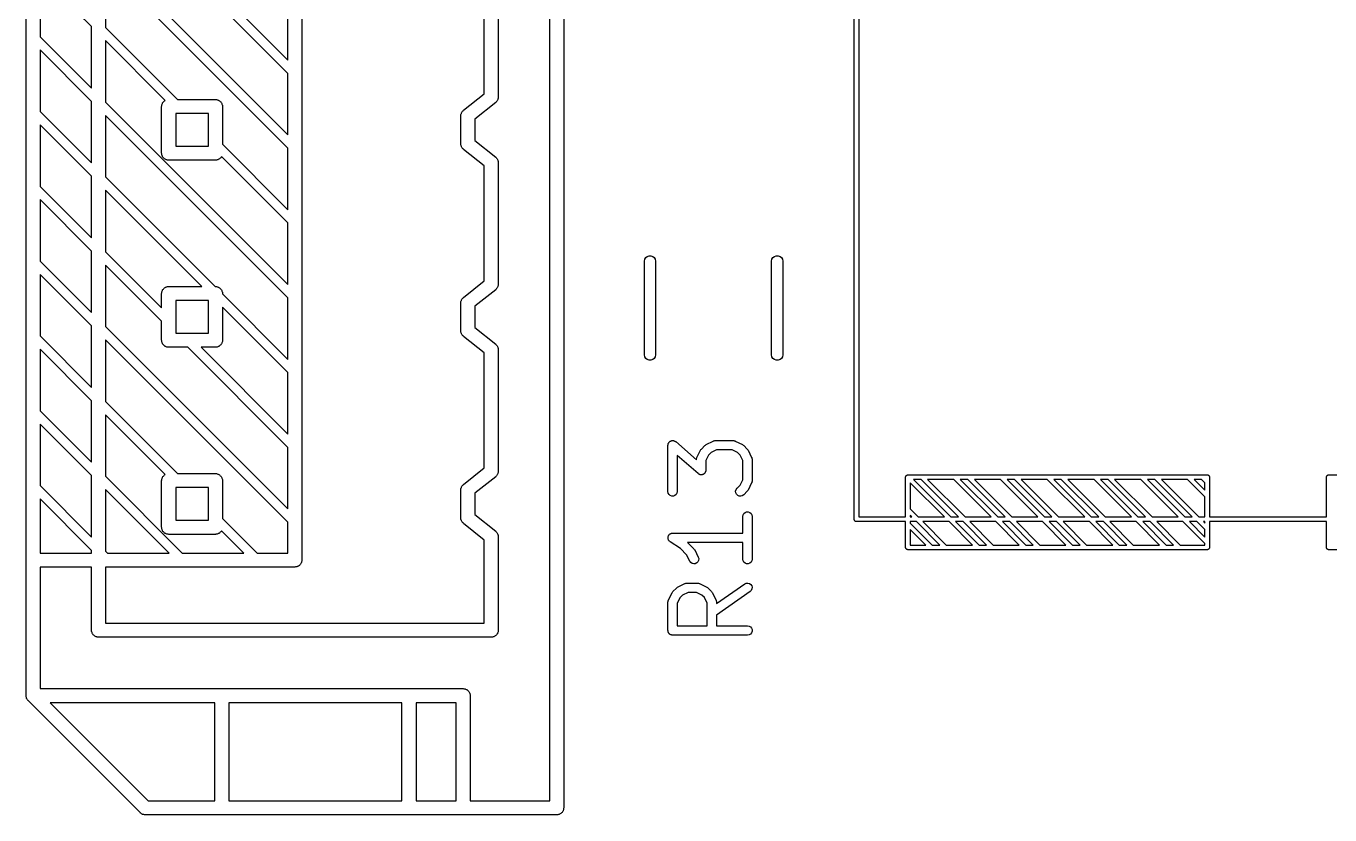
# Model space of a CAD drawing. Extents: x 101.3 to 133.5, y -168.4 to -100.4.
# Drawn here: x 103.01 to 116.96, y -139.2 to -130.77 of the extents above; entities that cross this region are included whole.
import ezdxf

# ---------------------------------------------------------------- set-up
doc = ezdxf.new("R2010")
doc.units = 0
doc.header["$MEASUREMENT"] = 0
doc.layers.add('BLACK', color=7, linetype='CONTINUOUS')

msp = doc.modelspace()

# ---------------------------------------------------------------- linework, layer by layer
at = {"layer": 'Black'}
for p, q in [((111.868, -136.041), (111.868, -122.191)), ((111.918, -122.216), (111.918, -136.016)), ((103.012, -137.927), (103.012, -124.627)), ((108.762, -124.627), (108.762, -139.127)), ((108.612, -139.052), (108.612, -124.702)), ((105.962, -127.277), (105.962, -136.477)), ((103.862, -129.981), (105.812, -131.931)), ((103.712, -130.773), (103.162, -130.223)), ((103.162, -130.223), (103.162, -130.881)), ((105.812, -132.073), (103.862, -130.123)), ((103.862, -130.123), (103.862, -130.781)), ((105.812, -131.273), (104.741, -130.202)), ((104.883, -130.202), (105.812, -131.131)), ((108.062, -130.227), (108.062, -131.527)), ((107.912, -131.491), (107.912, -130.263)), ((105.812, -131.131), (105.812, -130.473)), ((103.712, -131.431), (103.712, -130.773)), ((103.862, -130.781), (104.633, -131.552)), ((103.162, -130.881), (103.712, -131.431)), ((104.501, -131.562), (103.862, -130.923)), ((103.862, -130.923), (103.862, -131.581)), ((103.712, -131.573), (103.162, -131.023)), ((103.162, -131.023), (103.162, -131.681)), ((105.812, -131.931), (105.812, -131.273)), ((103.712, -132.231), (103.712, -131.573)), ((103.862, -131.581), (105.812, -133.531)), ((104.462, -131.627), (104.463, -131.621)), ((104.463, -131.614), (104.465, -131.608)), ((104.463, -131.621), (104.463, -131.614)), ((104.465, -131.608), (104.467, -131.601)), ((104.467, -131.601), (104.47, -131.596)), ((104.47, -131.596), (104.472, -131.589)), ((104.472, -131.589), (104.476, -131.584)), ((104.476, -131.584), (104.48, -131.579)), ((104.48, -131.579), (104.485, -131.575)), ((104.485, -131.575), (104.489, -131.57)), ((104.489, -131.57), (104.494, -131.566)), ((104.494, -131.566), (104.499, -131.562)), ((104.499, -131.562), (104.501, -131.562)), ((104.633, -131.552), (105.037, -131.552)), ((105.037, -131.552), (105.043, -131.553)), ((105.043, -131.553), (105.05, -131.553)), ((105.05, -131.553), (105.056, -131.555)), ((105.056, -131.555), (105.063, -131.557)), ((105.063, -131.557), (105.068, -131.56)), ((105.068, -131.56), (105.075, -131.562)), ((105.075, -131.562), (105.08, -131.566)), ((105.08, -131.566), (105.085, -131.57)), ((105.085, -131.57), (105.089, -131.575)), ((105.089, -131.575), (105.094, -131.579)), ((105.094, -131.579), (105.098, -131.584)), ((105.098, -131.584), (105.102, -131.589)), ((105.102, -131.589), (105.104, -131.596)), ((105.104, -131.596), (105.107, -131.601)), ((105.107, -131.601), (105.109, -131.608)), ((105.109, -131.608), (105.111, -131.614)), ((105.111, -131.614), (105.111, -131.621)), ((105.111, -131.621), (105.112, -131.627)), ((107.69, -131.668), (107.912, -131.491)), ((108.034, -131.586), (107.812, -131.763)), ((108.039, -131.58), (108.034, -131.586)), ((108.044, -131.575), (108.039, -131.58)), ((108.047, -131.57), (108.044, -131.575)), ((108.051, -131.566), (108.047, -131.57)), ((108.054, -131.559), (108.051, -131.566)), ((108.057, -131.553), (108.054, -131.559)), ((108.058, -131.547), (108.057, -131.553)), ((108.061, -131.542), (108.058, -131.547)), ((108.062, -131.527), (108.061, -131.534)), ((108.061, -131.534), (108.061, -131.542)), ((103.162, -131.681), (103.712, -132.231)), ((105.812, -133.673), (103.862, -131.723)), ((103.862, -131.723), (103.862, -132.381)), ((104.462, -132.127), (104.462, -131.627)), ((104.612, -131.702), (104.612, -132.052)), ((104.962, -131.702), (104.612, -131.702)), ((104.962, -132.052), (104.962, -131.702)), ((105.112, -131.627), (105.112, -132.031)), ((107.662, -131.727), (107.663, -131.72)), ((107.662, -132.027), (107.662, -131.727)), ((107.663, -131.712), (107.666, -131.707)), ((107.663, -131.72), (107.663, -131.712)), ((107.666, -131.707), (107.667, -131.701)), ((107.667, -131.701), (107.67, -131.695)), ((107.67, -131.695), (107.673, -131.688)), ((107.673, -131.688), (107.677, -131.684)), ((107.677, -131.684), (107.68, -131.679)), ((107.68, -131.679), (107.685, -131.674)), ((107.685, -131.674), (107.69, -131.668)), ((107.812, -131.763), (107.812, -131.991)), ((103.712, -132.373), (103.162, -131.823)), ((103.162, -131.823), (103.162, -132.481)), ((105.112, -132.031), (105.812, -132.731)), ((107.663, -132.034), (107.662, -132.027)), ((107.663, -132.042), (107.663, -132.034)), ((107.666, -132.047), (107.663, -132.042)), ((107.812, -131.991), (108.034, -132.168)), ((104.463, -132.133), (104.462, -132.127)), ((104.463, -132.14), (104.463, -132.133)), ((104.465, -132.146), (104.463, -132.14)), ((104.467, -132.153), (104.465, -132.146)), ((104.47, -132.158), (104.467, -132.153)), ((104.472, -132.165), (104.47, -132.158)), ((104.476, -132.17), (104.472, -132.165)), ((104.48, -132.175), (104.476, -132.17)), ((104.485, -132.179), (104.48, -132.175)), ((104.489, -132.184), (104.485, -132.179)), ((104.494, -132.188), (104.489, -132.184)), ((104.612, -132.052), (104.962, -132.052)), ((105.085, -132.184), (105.08, -132.188)), ((105.089, -132.179), (105.085, -132.184)), ((105.094, -132.175), (105.089, -132.179)), ((105.098, -132.17), (105.094, -132.175)), ((105.102, -132.165), (105.098, -132.17)), ((105.812, -132.873), (105.102, -132.163)), ((105.102, -132.163), (105.102, -132.165)), ((105.812, -132.731), (105.812, -132.073)), ((107.667, -132.053), (107.666, -132.047)), ((107.67, -132.059), (107.667, -132.053)), ((107.673, -132.066), (107.67, -132.059)), ((107.677, -132.07), (107.673, -132.066)), ((107.68, -132.075), (107.677, -132.07)), ((107.685, -132.08), (107.68, -132.075)), ((107.69, -132.086), (107.685, -132.08)), ((107.912, -132.263), (107.69, -132.086)), ((108.034, -132.168), (108.039, -132.174)), ((108.039, -132.174), (108.044, -132.179)), ((108.044, -132.179), (108.047, -132.184)), ((108.047, -132.184), (108.051, -132.188)), ((104.499, -132.192), (104.494, -132.188)), ((104.506, -132.194), (104.499, -132.192)), ((104.511, -132.197), (104.506, -132.194)), ((104.518, -132.199), (104.511, -132.197)), ((104.524, -132.201), (104.518, -132.199)), ((104.531, -132.201), (104.524, -132.201)), ((104.537, -132.202), (104.531, -132.201)), ((105.037, -132.202), (104.537, -132.202)), ((105.043, -132.201), (105.037, -132.202)), ((105.05, -132.201), (105.043, -132.201)), ((105.056, -132.199), (105.05, -132.201)), ((105.063, -132.197), (105.056, -132.199)), ((105.068, -132.194), (105.063, -132.197)), ((105.075, -132.192), (105.068, -132.194)), ((105.08, -132.188), (105.075, -132.192)), ((107.912, -133.491), (107.912, -132.263)), ((108.051, -132.188), (108.054, -132.195)), ((108.054, -132.195), (108.057, -132.201)), ((108.057, -132.201), (108.058, -132.207)), ((108.058, -132.207), (108.061, -132.212)), ((108.061, -132.212), (108.061, -132.22)), ((108.061, -132.22), (108.062, -132.227)), ((108.062, -132.227), (108.062, -133.527)), ((103.712, -133.031), (103.712, -132.373)), ((103.862, -132.381), (105.033, -133.552)), ((103.162, -132.481), (103.712, -133.031)), ((104.891, -133.552), (103.862, -132.523)), ((103.862, -132.523), (103.862, -133.181)), ((103.712, -133.173), (103.162, -132.623)), ((103.162, -132.623), (103.162, -133.281)), ((105.812, -133.531), (105.812, -132.873)), ((103.162, -133.281), (103.712, -133.831)), ((103.712, -133.831), (103.712, -133.173)), ((103.862, -133.181), (104.462, -133.781)), ((109.624, -133.282), (109.628, -133.261)), ((109.624, -134.282), (109.624, -133.282)), ((109.628, -133.261), (109.639, -133.243)), ((109.639, -133.243), (109.654, -133.23)), ((109.654, -133.23), (109.674, -133.223)), ((109.674, -133.223), (109.695, -133.223)), ((109.695, -133.223), (109.715, -133.23)), ((109.715, -133.23), (109.73, -133.243)), ((109.73, -133.243), (109.741, -133.261)), ((109.741, -133.261), (109.744, -133.282)), ((109.744, -133.282), (109.744, -134.282)), ((110.984, -133.282), (110.988, -133.261)), ((110.984, -134.282), (110.984, -133.282)), ((110.988, -133.261), (110.999, -133.243)), ((110.999, -133.243), (111.014, -133.23)), ((111.014, -133.23), (111.034, -133.223)), ((111.034, -133.223), (111.055, -133.223)), ((111.055, -133.223), (111.075, -133.23)), ((111.075, -133.23), (111.09, -133.243)), ((111.09, -133.243), (111.101, -133.261)), ((111.101, -133.261), (111.105, -133.282)), ((111.105, -133.282), (111.105, -134.282)), ((103.712, -133.973), (103.162, -133.423)), ((103.162, -133.423), (103.162, -134.081)), ((104.462, -133.923), (103.862, -133.323)), ((103.862, -133.323), (103.862, -133.981)), ((104.48, -133.579), (104.485, -133.575)), ((104.485, -133.575), (104.489, -133.57)), ((104.489, -133.57), (104.494, -133.566)), ((104.494, -133.566), (104.499, -133.562)), ((104.499, -133.562), (104.506, -133.56)), ((104.506, -133.56), (104.511, -133.557)), ((104.511, -133.557), (104.518, -133.555)), ((104.518, -133.555), (104.524, -133.553)), ((104.524, -133.553), (104.531, -133.553)), ((104.531, -133.553), (104.537, -133.552)), ((104.537, -133.552), (104.891, -133.552)), ((105.033, -133.552), (105.037, -133.552)), ((105.037, -133.552), (105.043, -133.553)), ((105.043, -133.553), (105.05, -133.553)), ((105.05, -133.553), (105.056, -133.555)), ((105.056, -133.555), (105.063, -133.557)), ((105.063, -133.557), (105.068, -133.56)), ((105.068, -133.56), (105.075, -133.562)), ((105.075, -133.562), (105.08, -133.566)), ((105.08, -133.566), (105.085, -133.57)), ((105.085, -133.57), (105.089, -133.575)), ((105.089, -133.575), (105.094, -133.579)), ((107.69, -133.668), (107.912, -133.491)), ((108.044, -133.575), (108.039, -133.58)), ((108.047, -133.57), (108.044, -133.575)), ((108.051, -133.566), (108.047, -133.57)), ((108.054, -133.559), (108.051, -133.566)), ((108.057, -133.553), (108.054, -133.559)), ((108.058, -133.547), (108.057, -133.553)), ((108.061, -133.542), (108.058, -133.547)), ((108.062, -133.527), (108.061, -133.534)), ((108.061, -133.534), (108.061, -133.542)), ((104.462, -133.627), (104.463, -133.621)), ((104.462, -133.781), (104.462, -133.627)), ((104.463, -133.614), (104.465, -133.608)), ((104.463, -133.621), (104.463, -133.614)), ((104.465, -133.608), (104.467, -133.601)), ((104.467, -133.601), (104.47, -133.596)), ((104.47, -133.596), (104.472, -133.589)), ((104.472, -133.589), (104.476, -133.584)), ((104.476, -133.584), (104.48, -133.579)), ((104.612, -133.702), (104.612, -134.052)), ((104.962, -133.702), (104.612, -133.702)), ((104.962, -134.052), (104.962, -133.702)), ((105.094, -133.579), (105.098, -133.584)), ((105.098, -133.584), (105.102, -133.589)), ((105.102, -133.589), (105.104, -133.596)), ((105.104, -133.596), (105.107, -133.601)), ((105.107, -133.601), (105.109, -133.608)), ((105.109, -133.608), (105.111, -133.614)), ((105.111, -133.614), (105.111, -133.621)), ((105.111, -133.621), (105.112, -133.627)), ((105.112, -133.627), (105.112, -133.631)), ((105.112, -133.631), (105.812, -134.331)), ((105.812, -134.331), (105.812, -133.673)), ((107.663, -133.712), (107.666, -133.707)), ((107.663, -133.72), (107.663, -133.712)), ((107.666, -133.707), (107.667, -133.701)), ((107.667, -133.701), (107.67, -133.695)), ((107.67, -133.695), (107.673, -133.688)), ((107.673, -133.688), (107.677, -133.684)), ((107.677, -133.684), (107.68, -133.679)), ((107.68, -133.679), (107.685, -133.674)), ((107.685, -133.674), (107.69, -133.668)), ((108.034, -133.586), (107.812, -133.763)), ((108.039, -133.58), (108.034, -133.586)), ((105.812, -134.473), (105.112, -133.773)), ((105.112, -133.773), (105.112, -134.127)), ((107.662, -133.727), (107.663, -133.72)), ((107.662, -134.027), (107.662, -133.727)), ((107.812, -133.763), (107.812, -133.991)), ((103.712, -134.631), (103.712, -133.973)), ((103.862, -133.981), (105.812, -135.931)), ((104.462, -134.127), (104.462, -133.923)), ((107.812, -133.991), (108.034, -134.168)), ((103.162, -134.081), (103.712, -134.631)), ((105.812, -136.073), (103.862, -134.123)), ((103.862, -134.123), (103.862, -134.781)), ((104.463, -134.133), (104.462, -134.127)), ((104.463, -134.14), (104.463, -134.133)), ((104.612, -134.052), (104.962, -134.052)), ((105.112, -134.127), (105.111, -134.133)), ((105.111, -134.133), (105.111, -134.14)), ((107.663, -134.034), (107.662, -134.027)), ((107.663, -134.042), (107.663, -134.034)), ((107.666, -134.047), (107.663, -134.042)), ((107.667, -134.053), (107.666, -134.047)), ((107.67, -134.059), (107.667, -134.053)), ((107.673, -134.066), (107.67, -134.059)), ((107.677, -134.07), (107.673, -134.066)), ((107.68, -134.075), (107.677, -134.07)), ((107.685, -134.08), (107.68, -134.075)), ((107.69, -134.086), (107.685, -134.08)), ((107.912, -134.263), (107.69, -134.086)), ((103.712, -134.773), (103.162, -134.223)), ((103.162, -134.223), (103.162, -134.881)), ((104.465, -134.146), (104.463, -134.14)), ((104.467, -134.153), (104.465, -134.146)), ((104.47, -134.158), (104.467, -134.153)), ((104.472, -134.165), (104.47, -134.158)), ((104.476, -134.17), (104.472, -134.165)), ((104.48, -134.175), (104.476, -134.17)), ((104.485, -134.179), (104.48, -134.175)), ((104.489, -134.184), (104.485, -134.179)), ((104.494, -134.188), (104.489, -134.184)), ((104.499, -134.192), (104.494, -134.188)), ((104.506, -134.194), (104.499, -134.192)), ((104.511, -134.197), (104.506, -134.194)), ((104.518, -134.199), (104.511, -134.197)), ((104.524, -134.201), (104.518, -134.199)), ((104.531, -134.201), (104.524, -134.201)), ((104.537, -134.202), (104.531, -134.201)), ((104.741, -134.202), (104.537, -134.202)), ((105.812, -135.273), (104.741, -134.202)), ((105.037, -134.202), (104.883, -134.202)), ((104.883, -134.202), (105.812, -135.131)), ((105.043, -134.201), (105.037, -134.202)), ((105.05, -134.201), (105.043, -134.201)), ((105.056, -134.199), (105.05, -134.201)), ((105.063, -134.197), (105.056, -134.199)), ((105.068, -134.194), (105.063, -134.197)), ((105.075, -134.192), (105.068, -134.194)), ((105.08, -134.188), (105.075, -134.192)), ((105.085, -134.184), (105.08, -134.188)), ((105.089, -134.179), (105.085, -134.184)), ((105.094, -134.175), (105.089, -134.179)), ((105.098, -134.17), (105.094, -134.175)), ((105.102, -134.165), (105.098, -134.17)), ((105.104, -134.158), (105.102, -134.165)), ((105.107, -134.153), (105.104, -134.158)), ((105.109, -134.146), (105.107, -134.153)), ((105.111, -134.14), (105.109, -134.146)), ((107.912, -135.491), (107.912, -134.263)), ((108.034, -134.168), (108.039, -134.174)), ((108.039, -134.174), (108.044, -134.179)), ((108.044, -134.179), (108.047, -134.184)), ((108.047, -134.184), (108.051, -134.188)), ((108.051, -134.188), (108.054, -134.195)), ((108.054, -134.195), (108.057, -134.201)), ((108.057, -134.201), (108.058, -134.207)), ((108.058, -134.207), (108.061, -134.212)), ((108.061, -134.212), (108.061, -134.22)), ((108.061, -134.22), (108.062, -134.227)), ((108.062, -134.227), (108.062, -135.527)), ((109.628, -134.303), (109.624, -134.282)), ((109.639, -134.321), (109.628, -134.303)), ((109.654, -134.334), (109.639, -134.321)), ((109.674, -134.341), (109.654, -134.334)), ((109.695, -134.341), (109.674, -134.341)), ((109.715, -134.334), (109.695, -134.341)), ((109.73, -134.321), (109.715, -134.334)), ((109.741, -134.303), (109.73, -134.321)), ((109.744, -134.282), (109.741, -134.303)), ((110.988, -134.303), (110.984, -134.282)), ((110.999, -134.321), (110.988, -134.303)), ((111.014, -134.334), (110.999, -134.321)), ((111.034, -134.341), (111.014, -134.334)), ((111.055, -134.341), (111.034, -134.341)), ((111.075, -134.334), (111.055, -134.341)), ((111.09, -134.321), (111.075, -134.334)), ((111.101, -134.303), (111.09, -134.321)), ((111.105, -134.282), (111.101, -134.303)), ((105.812, -135.131), (105.812, -134.473)), ((103.712, -135.431), (103.712, -134.773)), ((103.862, -134.781), (104.633, -135.552)), ((103.162, -134.881), (103.712, -135.431)), ((104.501, -135.562), (103.862, -134.923)), ((103.862, -134.923), (103.862, -135.581)), ((103.712, -135.573), (103.162, -135.023)), ((103.162, -135.023), (103.162, -135.681)), ((109.876, -135.249), (109.877, -135.244)), ((109.876, -135.744), (109.876, -135.249)), ((109.877, -135.239), (109.879, -135.236)), ((109.877, -135.244), (109.877, -135.239)), ((109.879, -135.232), (109.882, -135.228)), ((109.879, -135.236), (109.879, -135.232)), ((109.882, -135.228), (109.884, -135.223)), ((109.884, -135.223), (109.886, -135.22)), ((109.886, -135.22), (109.888, -135.217)), ((109.888, -135.217), (109.892, -135.214)), ((109.892, -135.214), (109.895, -135.21)), ((109.895, -135.21), (109.898, -135.208)), ((109.898, -135.208), (109.901, -135.206)), ((109.901, -135.206), (109.906, -135.204)), ((109.906, -135.204), (109.91, -135.202)), ((109.91, -135.202), (109.914, -135.201)), ((109.914, -135.201), (109.918, -135.2)), ((109.918, -135.2), (109.923, -135.2)), ((109.923, -135.2), (109.927, -135.199)), ((109.927, -135.199), (109.931, -135.2)), ((109.931, -135.2), (109.935, -135.2)), ((109.935, -135.2), (109.94, -135.201)), ((109.94, -135.201), (109.944, -135.202)), ((109.944, -135.202), (109.948, -135.204)), ((109.948, -135.204), (109.951, -135.206)), ((109.951, -135.206), (109.955, -135.209)), ((109.955, -135.209), (109.959, -135.211)), ((109.959, -135.211), (110.181, -135.405)), ((110.272, -135.252), (110.279, -135.247)), ((110.279, -135.247), (110.285, -135.242)), ((110.285, -135.242), (110.361, -135.204)), ((110.361, -135.204), (110.364, -135.203)), ((110.364, -135.203), (110.366, -135.202)), ((110.366, -135.202), (110.372, -135.201)), ((110.372, -135.201), (110.378, -135.199)), ((110.378, -135.199), (110.381, -135.199)), ((110.381, -135.199), (110.384, -135.199)), ((110.384, -135.199), (110.574, -135.199)), ((110.574, -135.199), (110.577, -135.199)), ((110.577, -135.199), (110.58, -135.199)), ((110.58, -135.199), (110.585, -135.201)), ((110.585, -135.201), (110.591, -135.202)), ((110.591, -135.202), (110.594, -135.203)), ((110.594, -135.203), (110.596, -135.204)), ((110.596, -135.204), (110.673, -135.242)), ((110.673, -135.242), (110.679, -135.247)), ((110.679, -135.247), (110.686, -135.252)), ((105.812, -135.931), (105.812, -135.273)), ((110.198, -135.553), (109.976, -135.359)), ((109.976, -135.359), (109.976, -135.744)), ((110.181, -135.396), (110.183, -135.39)), ((110.183, -135.39), (110.184, -135.384)), ((110.184, -135.384), (110.186, -135.382)), ((110.186, -135.379), (110.225, -135.303)), ((110.186, -135.382), (110.186, -135.379)), ((110.225, -135.303), (110.229, -135.296)), ((110.229, -135.296), (110.234, -135.29)), ((110.234, -135.29), (110.272, -135.252)), ((110.31, -135.355), (110.281, -135.413)), ((110.337, -135.328), (110.31, -135.355)), ((110.395, -135.299), (110.337, -135.328)), ((110.562, -135.299), (110.395, -135.299)), ((110.621, -135.328), (110.562, -135.299)), ((110.647, -135.355), (110.621, -135.328)), ((110.676, -135.413), (110.647, -135.355)), ((110.686, -135.252), (110.724, -135.29)), ((110.724, -135.29), (110.728, -135.296)), ((110.728, -135.296), (110.733, -135.303)), ((110.733, -135.303), (110.771, -135.379)), ((110.771, -135.379), (110.772, -135.382)), ((110.772, -135.382), (110.773, -135.384)), ((110.773, -135.384), (110.774, -135.39)), ((110.774, -135.39), (110.776, -135.396)), ((107.69, -135.668), (107.912, -135.491)), ((108.062, -135.527), (108.061, -135.534)), ((110.182, -135.399), (110.181, -135.396)), ((110.181, -135.401), (110.182, -135.399)), ((110.181, -135.405), (110.181, -135.401)), ((110.279, -135.529), (110.278, -135.533)), ((110.28, -135.525), (110.279, -135.529)), ((110.281, -135.516), (110.28, -135.52)), ((110.28, -135.52), (110.28, -135.525)), ((110.281, -135.413), (110.281, -135.516)), ((110.676, -135.618), (110.676, -135.413)), ((110.776, -135.396), (110.776, -135.399)), ((110.776, -135.399), (110.776, -135.401)), ((110.776, -135.401), (110.776, -135.63)), ((103.712, -136.231), (103.712, -135.573)), ((103.862, -135.581), (104.683, -136.402)), ((104.462, -135.627), (104.463, -135.621)), ((104.462, -136.127), (104.462, -135.627)), ((104.463, -135.614), (104.465, -135.608)), ((104.463, -135.621), (104.463, -135.614)), ((104.465, -135.608), (104.467, -135.601)), ((104.467, -135.601), (104.47, -135.596)), ((104.47, -135.596), (104.472, -135.589)), ((104.472, -135.589), (104.476, -135.584)), ((104.476, -135.584), (104.48, -135.579)), ((104.48, -135.579), (104.485, -135.575)), ((104.485, -135.575), (104.489, -135.57)), ((104.489, -135.57), (104.494, -135.566)), ((104.494, -135.566), (104.499, -135.562)), ((104.499, -135.562), (104.501, -135.562)), ((104.633, -135.552), (105.037, -135.552)), ((105.037, -135.552), (105.043, -135.553)), ((105.043, -135.553), (105.05, -135.553)), ((105.05, -135.553), (105.056, -135.555)), ((105.056, -135.555), (105.063, -135.557)), ((105.063, -135.557), (105.068, -135.56)), ((105.068, -135.56), (105.075, -135.562)), ((105.075, -135.562), (105.08, -135.566)), ((105.08, -135.566), (105.085, -135.57)), ((105.085, -135.57), (105.089, -135.575)), ((105.089, -135.575), (105.094, -135.579)), ((105.094, -135.579), (105.098, -135.584)), ((105.098, -135.584), (105.102, -135.589)), ((105.102, -135.589), (105.104, -135.596)), ((105.104, -135.596), (105.107, -135.601)), ((105.107, -135.601), (105.109, -135.608)), ((105.109, -135.608), (105.111, -135.614)), ((105.111, -135.614), (105.111, -135.621)), ((105.111, -135.621), (105.112, -135.627)), ((105.112, -135.627), (105.112, -136.031)), ((107.685, -135.674), (107.69, -135.668)), ((108.034, -135.586), (107.812, -135.763)), ((108.039, -135.58), (108.034, -135.586)), ((108.044, -135.575), (108.039, -135.58)), ((108.047, -135.57), (108.044, -135.575)), ((108.051, -135.566), (108.047, -135.57)), ((108.054, -135.559), (108.051, -135.566)), ((108.057, -135.553), (108.054, -135.559)), ((108.058, -135.547), (108.057, -135.553)), ((108.061, -135.542), (108.058, -135.547)), ((108.061, -135.534), (108.061, -135.542)), ((110.202, -135.556), (110.198, -135.553)), ((110.206, -135.559), (110.202, -135.556)), ((110.21, -135.56), (110.206, -135.559)), ((110.213, -135.562), (110.21, -135.56)), ((110.218, -135.563), (110.213, -135.562)), ((110.222, -135.565), (110.218, -135.563)), ((110.226, -135.565), (110.222, -135.565)), ((110.23, -135.566), (110.226, -135.565)), ((110.235, -135.565), (110.23, -135.566)), ((110.24, -135.565), (110.235, -135.565)), ((110.243, -135.564), (110.24, -135.565)), ((110.247, -135.563), (110.243, -135.564)), ((110.252, -135.561), (110.247, -135.563)), ((110.256, -135.559), (110.252, -135.561)), ((110.259, -135.556), (110.256, -135.559)), ((110.263, -135.555), (110.259, -135.556)), ((110.266, -135.551), (110.263, -135.555)), ((110.269, -135.548), (110.266, -135.551)), ((110.271, -135.544), (110.269, -135.548)), ((110.274, -135.542), (110.271, -135.544)), ((110.276, -135.537), (110.274, -135.542)), ((110.278, -135.533), (110.276, -135.537)), ((110.647, -135.677), (110.676, -135.618)), ((110.771, -135.652), (110.733, -135.728)), ((110.772, -135.65), (110.771, -135.652)), ((110.773, -135.647), (110.772, -135.65)), ((110.774, -135.641), (110.773, -135.647)), ((110.776, -135.636), (110.774, -135.641)), ((110.776, -135.63), (110.776, -135.633)), ((110.776, -135.633), (110.776, -135.636)), ((112.418, -135.587), (112.419, -135.586)), ((112.418, -135.589), (112.418, -135.587)), ((112.418, -135.591), (112.418, -135.589)), ((112.418, -136.016), (112.418, -135.591)), ((112.419, -135.584), (112.42, -135.582)), ((112.419, -135.585), (112.419, -135.584)), ((112.419, -135.586), (112.419, -135.585)), ((112.42, -135.582), (112.421, -135.581)), ((112.421, -135.581), (112.421, -135.578)), ((112.421, -135.578), (112.422, -135.578)), ((112.422, -135.578), (112.423, -135.577)), ((112.423, -135.576), (112.424, -135.575)), ((112.423, -135.577), (112.423, -135.576)), ((112.424, -135.575), (112.426, -135.574)), ((112.426, -135.574), (112.427, -135.572)), ((112.427, -135.572), (112.428, -135.571)), ((112.428, -135.571), (112.429, -135.571)), ((112.429, -135.571), (112.43, -135.57)), ((112.43, -135.57), (112.43, -135.569)), ((112.43, -135.569), (112.433, -135.569)), ((112.433, -135.569), (112.434, -135.568)), ((112.434, -135.568), (112.436, -135.567)), ((112.436, -135.567), (112.437, -135.567)), ((112.437, -135.567), (112.438, -135.567)), ((112.438, -135.567), (112.439, -135.566)), ((112.439, -135.566), (112.441, -135.566)), ((112.441, -135.566), (112.443, -135.566)), ((112.443, -135.566), (115.643, -135.566)), ((112.833, -136.016), (112.468, -135.651)), ((112.468, -135.651), (112.468, -135.931)), ((112.503, -135.616), (112.903, -136.016)), ((112.583, -135.616), (112.503, -135.616)), ((112.983, -136.016), (112.583, -135.616)), ((112.653, -135.616), (113.053, -136.016)), ((112.933, -135.616), (112.653, -135.616)), ((113.333, -136.016), (112.933, -135.616)), ((113.003, -135.616), (113.403, -136.016)), ((113.083, -135.616), (113.003, -135.616)), ((113.483, -136.016), (113.083, -135.616)), ((113.153, -135.616), (113.553, -136.016)), ((113.433, -135.616), (113.153, -135.616)), ((113.833, -136.016), (113.433, -135.616)), ((113.503, -135.616), (113.903, -136.016)), ((113.583, -135.616), (113.503, -135.616)), ((113.983, -136.016), (113.583, -135.616)), ((113.653, -135.616), (114.053, -136.016)), ((113.933, -135.616), (113.653, -135.616)), ((114.333, -136.016), (113.933, -135.616)), ((114.003, -135.616), (114.403, -136.016)), ((114.083, -135.616), (114.003, -135.616)), ((114.483, -136.016), (114.083, -135.616)), ((114.153, -135.616), (114.553, -136.016)), ((114.433, -135.616), (114.153, -135.616)), ((114.833, -136.016), (114.433, -135.616)), ((114.503, -135.616), (114.903, -136.016)), ((114.583, -135.616), (114.503, -135.616)), ((114.983, -136.016), (114.583, -135.616)), ((114.653, -135.616), (115.053, -136.016)), ((114.933, -135.616), (114.653, -135.616)), ((115.333, -136.016), (114.933, -135.616)), ((115.003, -135.616), (115.403, -136.016)), ((115.083, -135.616), (115.003, -135.616)), ((115.483, -136.016), (115.083, -135.616)), ((115.153, -135.616), (115.553, -136.016)), ((115.433, -135.616), (115.153, -135.616)), ((115.618, -135.801), (115.433, -135.616)), ((115.503, -135.616), (115.618, -135.731)), ((115.583, -135.616), (115.503, -135.616)), ((115.618, -135.651), (115.583, -135.616)), ((115.618, -135.731), (115.618, -135.651)), ((115.643, -135.566), (115.645, -135.566)), ((115.645, -135.566), (115.647, -135.566)), ((115.647, -135.566), (115.649, -135.567)), ((115.649, -135.567), (115.652, -135.568)), ((115.652, -135.568), (115.653, -135.569)), ((115.653, -135.569), (115.655, -135.569)), ((115.655, -135.569), (115.657, -135.571)), ((115.657, -135.571), (115.659, -135.572)), ((115.659, -135.572), (115.66, -135.574)), ((115.66, -135.574), (115.662, -135.575)), ((115.662, -135.575), (115.663, -135.577)), ((115.663, -135.577), (115.665, -135.578)), ((115.665, -135.578), (115.665, -135.581)), ((115.665, -135.581), (115.666, -135.582)), ((115.666, -135.582), (115.667, -135.585)), ((115.667, -135.585), (115.668, -135.587)), ((115.668, -135.587), (115.668, -135.589)), ((115.668, -135.589), (115.668, -135.591)), ((115.668, -135.591), (115.668, -136.016)), ((116.918, -135.587), (116.919, -135.586)), ((116.918, -135.589), (116.918, -135.587)), ((116.918, -135.591), (116.918, -135.589)), ((116.918, -136.016), (116.918, -135.591)), ((116.919, -135.584), (116.92, -135.582)), ((116.919, -135.585), (116.919, -135.584)), ((116.919, -135.586), (116.919, -135.585)), ((116.92, -135.582), (116.921, -135.581)), ((116.921, -135.581), (116.921, -135.578)), ((116.921, -135.578), (116.922, -135.578)), ((116.922, -135.578), (116.923, -135.577)), ((116.923, -135.576), (116.924, -135.575)), ((116.923, -135.577), (116.923, -135.576)), ((116.924, -135.575), (116.926, -135.574)), ((116.926, -135.574), (116.927, -135.572)), ((116.927, -135.572), (116.928, -135.571)), ((116.928, -135.571), (116.929, -135.571)), ((116.929, -135.571), (116.93, -135.57)), ((116.93, -135.57), (116.93, -135.569)), ((116.93, -135.569), (116.933, -135.569)), ((116.933, -135.569), (116.934, -135.568)), ((116.934, -135.568), (116.936, -135.567)), ((116.936, -135.567), (116.937, -135.567)), ((116.937, -135.567), (116.938, -135.567)), ((116.938, -135.567), (116.939, -135.566)), ((116.939, -135.566), (116.941, -135.566)), ((116.941, -135.566), (116.943, -135.566)), ((116.943, -135.566), (120.493, -135.566)), ((103.162, -135.681), (103.712, -136.231)), ((104.541, -136.402), (103.862, -135.723)), ((103.862, -135.723), (103.862, -136.381)), ((104.612, -135.702), (104.612, -136.052)), ((104.962, -135.702), (104.612, -135.702)), ((104.962, -136.052), (104.962, -135.702)), ((107.662, -135.727), (107.663, -135.72)), ((107.662, -136.027), (107.662, -135.727)), ((107.663, -135.712), (107.666, -135.707)), ((107.663, -135.72), (107.663, -135.712)), ((107.666, -135.707), (107.667, -135.701)), ((107.667, -135.701), (107.67, -135.695)), ((107.67, -135.695), (107.673, -135.688)), ((107.673, -135.688), (107.677, -135.684)), ((107.677, -135.684), (107.68, -135.679)), ((107.68, -135.679), (107.685, -135.674)), ((107.812, -135.763), (107.812, -135.991)), ((109.879, -135.761), (109.876, -135.744)), ((109.888, -135.776), (109.879, -135.761)), ((109.901, -135.788), (109.888, -135.776)), ((109.918, -135.793), (109.901, -135.788)), ((109.935, -135.793), (109.918, -135.793)), ((109.951, -135.788), (109.935, -135.793)), ((109.965, -135.776), (109.951, -135.788)), ((109.973, -135.761), (109.965, -135.776)), ((109.976, -135.744), (109.973, -135.761)), ((110.6, -135.74), (110.605, -135.723)), ((110.602, -135.757), (110.6, -135.74)), ((110.609, -135.773), (110.602, -135.757)), ((110.605, -135.723), (110.615, -135.709)), ((110.622, -135.785), (110.609, -135.773)), ((110.615, -135.709), (110.647, -135.677)), ((110.637, -135.793), (110.622, -135.785)), ((110.655, -135.794), (110.637, -135.793)), ((110.671, -135.79), (110.655, -135.794)), ((110.686, -135.78), (110.671, -135.79)), ((110.724, -135.741), (110.686, -135.78)), ((110.728, -135.735), (110.724, -135.741)), ((110.733, -135.728), (110.728, -135.735)), ((115.618, -136.016), (115.618, -135.801)), ((103.712, -136.373), (103.162, -135.823)), ((103.162, -135.823), (103.162, -136.402)), ((112.468, -135.931), (112.553, -136.016)), ((104.612, -136.052), (104.962, -136.052)), ((105.112, -136.031), (105.483, -136.402)), ((105.812, -136.402), (105.812, -136.073)), ((107.663, -136.034), (107.662, -136.027)), ((107.663, -136.042), (107.663, -136.034)), ((107.666, -136.047), (107.663, -136.042)), ((107.667, -136.053), (107.666, -136.047)), ((107.67, -136.059), (107.667, -136.053)), ((107.673, -136.066), (107.67, -136.059)), ((107.677, -136.07), (107.673, -136.066)), ((107.68, -136.075), (107.677, -136.07)), ((107.685, -136.08), (107.68, -136.075)), ((107.69, -136.086), (107.685, -136.08)), ((107.912, -136.263), (107.69, -136.086)), ((107.812, -135.991), (108.034, -136.168)), ((110.676, -136.011), (110.679, -135.994)), ((110.676, -136.189), (110.676, -136.011)), ((110.679, -135.994), (110.688, -135.979)), ((110.688, -135.979), (110.701, -135.968)), ((110.701, -135.968), (110.718, -135.962)), ((110.718, -135.962), (110.735, -135.962)), ((110.735, -135.962), (110.751, -135.968)), ((110.751, -135.968), (110.765, -135.979)), ((110.765, -135.979), (110.773, -135.994)), ((110.773, -135.994), (110.776, -136.011)), ((110.776, -136.011), (110.776, -136.468)), ((111.868, -136.043), (111.868, -136.041)), ((111.868, -136.045), (111.868, -136.043)), ((111.869, -136.047), (111.868, -136.045)), ((111.87, -136.05), (111.869, -136.047)), ((111.871, -136.051), (111.87, -136.05)), ((111.871, -136.053), (111.871, -136.051)), ((111.873, -136.055), (111.871, -136.053)), ((111.874, -136.057), (111.873, -136.055)), ((111.876, -136.058), (111.874, -136.057)), ((111.877, -136.06), (111.876, -136.058)), ((111.879, -136.061), (111.877, -136.06)), ((111.88, -136.063), (111.879, -136.061)), ((111.883, -136.063), (111.88, -136.063)), ((111.884, -136.064), (111.883, -136.063)), ((111.887, -136.065), (111.884, -136.064)), ((111.889, -136.066), (111.887, -136.065)), ((111.891, -136.066), (111.889, -136.066)), ((111.893, -136.066), (111.891, -136.066)), ((112.418, -136.066), (111.893, -136.066)), ((111.918, -136.016), (112.418, -136.016)), ((112.418, -136.341), (112.418, -136.066)), ((112.483, -136.016), (112.468, -136.001)), ((112.468, -136.001), (112.468, -136.016)), ((112.468, -136.016), (112.483, -136.016)), ((112.468, -136.066), (112.468, -136.081)), ((112.533, -136.066), (112.468, -136.066)), ((112.468, -136.081), (112.703, -136.316)), ((112.783, -136.316), (112.533, -136.066)), ((112.553, -136.016), (112.833, -136.016)), ((112.603, -136.066), (112.853, -136.316)), ((112.883, -136.066), (112.603, -136.066)), ((113.133, -136.316), (112.883, -136.066)), ((112.903, -136.016), (112.983, -136.016)), ((112.953, -136.066), (113.203, -136.316)), ((113.033, -136.066), (112.953, -136.066)), ((113.283, -136.316), (113.033, -136.066)), ((113.053, -136.016), (113.333, -136.016)), ((113.103, -136.066), (113.353, -136.316)), ((113.383, -136.066), (113.103, -136.066)), ((113.633, -136.316), (113.383, -136.066)), ((113.403, -136.016), (113.483, -136.016)), ((113.453, -136.066), (113.703, -136.316)), ((113.533, -136.066), (113.453, -136.066)), ((113.783, -136.316), (113.533, -136.066)), ((113.553, -136.016), (113.833, -136.016)), ((113.603, -136.066), (113.853, -136.316)), ((113.883, -136.066), (113.603, -136.066)), ((114.133, -136.316), (113.883, -136.066)), ((113.903, -136.016), (113.983, -136.016)), ((113.953, -136.066), (114.203, -136.316)), ((114.033, -136.066), (113.953, -136.066)), ((114.283, -136.316), (114.033, -136.066)), ((114.053, -136.016), (114.333, -136.016)), ((114.103, -136.066), (114.353, -136.316)), ((114.383, -136.066), (114.103, -136.066)), ((114.633, -136.316), (114.383, -136.066)), ((114.403, -136.016), (114.483, -136.016)), ((114.453, -136.066), (114.703, -136.316)), ((114.533, -136.066), (114.453, -136.066)), ((114.783, -136.316), (114.533, -136.066)), ((114.553, -136.016), (114.833, -136.016)), ((114.603, -136.066), (114.853, -136.316)), ((114.883, -136.066), (114.603, -136.066)), ((115.133, -136.316), (114.883, -136.066)), ((114.903, -136.016), (114.983, -136.016)), ((114.953, -136.066), (115.203, -136.316)), ((115.033, -136.066), (114.953, -136.066)), ((115.283, -136.316), (115.033, -136.066)), ((115.053, -136.016), (115.333, -136.016)), ((115.103, -136.066), (115.353, -136.316)), ((115.383, -136.066), (115.103, -136.066)), ((115.618, -136.301), (115.383, -136.066)), ((115.403, -136.016), (115.483, -136.016)), ((115.453, -136.066), (115.618, -136.231)), ((115.533, -136.066), (115.453, -136.066)), ((115.618, -136.151), (115.533, -136.066)), ((115.553, -136.016), (115.618, -136.016)), ((115.603, -136.066), (115.618, -136.081)), ((115.618, -136.066), (115.603, -136.066)), ((115.618, -136.081), (115.618, -136.066)), ((115.668, -136.016), (116.918, -136.016)), ((116.918, -136.066), (115.668, -136.066)), ((115.668, -136.066), (115.668, -136.341)), ((116.918, -136.341), (116.918, -136.066)), ((104.463, -136.133), (104.462, -136.127)), ((104.463, -136.14), (104.463, -136.133)), ((104.465, -136.146), (104.463, -136.14)), ((104.467, -136.153), (104.465, -136.146)), ((104.47, -136.158), (104.467, -136.153)), ((104.472, -136.165), (104.47, -136.158)), ((104.476, -136.17), (104.472, -136.165)), ((104.48, -136.175), (104.476, -136.17)), ((104.485, -136.179), (104.48, -136.175)), ((104.489, -136.184), (104.485, -136.179)), ((104.494, -136.188), (104.489, -136.184)), ((104.499, -136.192), (104.494, -136.188)), ((104.506, -136.194), (104.499, -136.192)), ((104.511, -136.197), (104.506, -136.194)), ((104.518, -136.199), (104.511, -136.197)), ((104.524, -136.201), (104.518, -136.199)), ((104.531, -136.201), (104.524, -136.201)), ((104.537, -136.202), (104.531, -136.201)), ((105.037, -136.202), (104.537, -136.202)), ((105.043, -136.201), (105.037, -136.202)), ((105.05, -136.201), (105.043, -136.201)), ((105.056, -136.199), (105.05, -136.201)), ((105.063, -136.197), (105.056, -136.199)), ((105.068, -136.194), (105.063, -136.197)), ((105.075, -136.192), (105.068, -136.194)), ((105.08, -136.188), (105.075, -136.192)), ((105.085, -136.184), (105.08, -136.188)), ((105.089, -136.179), (105.085, -136.184)), ((105.094, -136.175), (105.089, -136.179)), ((105.098, -136.17), (105.094, -136.175)), ((105.102, -136.165), (105.098, -136.17)), ((105.341, -136.402), (105.102, -136.163)), ((105.102, -136.163), (105.102, -136.165)), ((108.034, -136.168), (108.039, -136.174)), ((108.039, -136.174), (108.044, -136.179)), ((108.044, -136.179), (108.047, -136.184)), ((108.047, -136.184), (108.051, -136.188)), ((108.051, -136.188), (108.054, -136.195)), ((108.054, -136.195), (108.057, -136.201)), ((108.057, -136.201), (108.058, -136.207)), ((108.058, -136.207), (108.061, -136.212)), ((108.061, -136.212), (108.061, -136.22)), ((108.061, -136.22), (108.062, -136.227)), ((108.062, -136.227), (108.062, -137.227)), ((109.877, -136.231), (109.879, -136.225)), ((109.879, -136.225), (109.881, -136.219)), ((109.881, -136.219), (109.882, -136.217)), ((109.882, -136.217), (109.883, -136.214)), ((109.883, -136.214), (109.887, -136.21)), ((109.887, -136.21), (109.89, -136.205)), ((109.89, -136.205), (109.892, -136.203)), ((109.892, -136.203), (109.894, -136.201)), ((109.894, -136.201), (109.899, -136.198)), ((109.899, -136.198), (109.904, -136.195)), ((109.904, -136.195), (109.907, -136.194)), ((109.907, -136.194), (109.909, -136.192)), ((109.909, -136.192), (109.915, -136.191)), ((109.915, -136.191), (109.921, -136.19)), ((109.921, -136.19), (109.924, -136.19)), ((109.924, -136.19), (109.926, -136.189)), ((109.926, -136.189), (110.676, -136.189)), ((112.633, -136.316), (112.468, -136.151)), ((112.468, -136.151), (112.468, -136.316)), ((115.618, -136.231), (115.618, -136.151)), ((107.912, -137.152), (107.912, -136.263)), ((109.877, -136.234), (109.877, -136.231)), ((109.877, -136.236), (109.877, -136.234)), ((109.877, -136.242), (109.877, -136.236)), ((109.877, -136.248), (109.877, -136.242)), ((109.878, -136.251), (109.877, -136.248)), ((109.878, -136.253), (109.878, -136.251)), ((109.881, -136.259), (109.878, -136.253)), ((109.883, -136.264), (109.881, -136.259)), ((109.885, -136.267), (109.883, -136.264)), ((109.886, -136.269), (109.885, -136.267)), ((109.89, -136.273), (109.886, -136.269)), ((109.894, -136.278), (109.89, -136.273)), ((109.897, -136.279), (109.894, -136.278)), ((109.899, -136.281), (109.897, -136.279)), ((110.009, -136.354), (109.899, -136.281)), ((110.076, -136.421), (110.009, -136.354)), ((110.676, -136.289), (110.085, -136.289)), ((110.085, -136.289), (110.152, -136.356)), ((110.152, -136.356), (110.157, -136.363)), ((110.157, -136.363), (110.162, -136.369)), ((110.676, -136.468), (110.676, -136.289)), ((112.418, -136.343), (112.418, -136.341)), ((112.418, -136.345), (112.418, -136.343)), ((112.419, -136.347), (112.418, -136.345)), ((112.42, -136.35), (112.419, -136.347)), ((112.421, -136.351), (112.42, -136.35)), ((112.421, -136.353), (112.421, -136.351)), ((112.423, -136.355), (112.421, -136.353)), ((112.424, -136.357), (112.423, -136.355)), ((112.426, -136.358), (112.424, -136.357)), ((112.427, -136.36), (112.426, -136.358)), ((112.429, -136.361), (112.427, -136.36)), ((112.43, -136.363), (112.429, -136.361)), ((112.433, -136.363), (112.43, -136.363)), ((112.434, -136.364), (112.433, -136.363)), ((112.437, -136.365), (112.434, -136.364)), ((112.439, -136.366), (112.437, -136.365)), ((112.441, -136.366), (112.439, -136.366)), ((112.443, -136.366), (112.441, -136.366)), ((115.643, -136.366), (112.443, -136.366)), ((112.468, -136.316), (112.633, -136.316)), ((112.703, -136.316), (112.783, -136.316)), ((112.853, -136.316), (113.133, -136.316)), ((113.203, -136.316), (113.283, -136.316)), ((113.353, -136.316), (113.633, -136.316)), ((113.703, -136.316), (113.783, -136.316)), ((113.853, -136.316), (114.133, -136.316)), ((114.203, -136.316), (114.283, -136.316)), ((114.353, -136.316), (114.633, -136.316)), ((114.703, -136.316), (114.783, -136.316)), ((114.853, -136.316), (115.133, -136.316)), ((115.203, -136.316), (115.283, -136.316)), ((115.353, -136.316), (115.618, -136.316)), ((115.618, -136.316), (115.618, -136.301)), ((115.645, -136.366), (115.643, -136.366)), ((115.647, -136.366), (115.645, -136.366)), ((115.649, -136.365), (115.647, -136.366)), ((115.652, -136.364), (115.649, -136.365)), ((115.653, -136.363), (115.652, -136.364)), ((115.655, -136.363), (115.653, -136.363)), ((115.657, -136.361), (115.655, -136.363)), ((115.659, -136.36), (115.657, -136.361)), ((115.66, -136.358), (115.659, -136.36)), ((115.662, -136.357), (115.66, -136.358)), ((115.663, -136.355), (115.662, -136.357)), ((115.665, -136.353), (115.663, -136.355)), ((115.666, -136.35), (115.665, -136.351)), ((115.665, -136.351), (115.665, -136.353)), ((115.667, -136.347), (115.666, -136.35)), ((115.668, -136.345), (115.667, -136.347)), ((115.668, -136.341), (115.668, -136.343)), ((115.668, -136.343), (115.668, -136.345)), ((116.918, -136.343), (116.918, -136.341)), ((116.918, -136.345), (116.918, -136.343)), ((116.919, -136.347), (116.918, -136.345)), ((116.92, -136.35), (116.919, -136.347)), ((116.921, -136.351), (116.92, -136.35)), ((116.921, -136.353), (116.921, -136.351)), ((116.923, -136.355), (116.921, -136.353)), ((116.924, -136.357), (116.923, -136.355)), ((116.926, -136.358), (116.924, -136.357)), ((116.927, -136.36), (116.926, -136.358)), ((116.929, -136.361), (116.927, -136.36)), ((116.93, -136.363), (116.929, -136.361)), ((116.933, -136.363), (116.93, -136.363)), ((116.934, -136.364), (116.933, -136.363)), ((116.937, -136.365), (116.934, -136.364)), ((116.939, -136.366), (116.937, -136.365)), ((116.941, -136.366), (116.939, -136.366)), ((116.943, -136.366), (116.941, -136.366)), ((120.493, -136.366), (116.943, -136.366)), ((103.162, -136.402), (103.712, -136.402)), ((103.712, -136.402), (103.712, -136.373)), ((103.862, -136.381), (103.883, -136.402)), ((103.883, -136.402), (104.541, -136.402)), ((104.683, -136.402), (105.341, -136.402)), ((105.483, -136.402), (105.812, -136.402)), ((105.957, -136.503), (105.954, -136.508)), ((105.959, -136.496), (105.957, -136.503)), ((105.961, -136.49), (105.959, -136.496)), ((105.962, -136.477), (105.961, -136.483)), ((105.961, -136.483), (105.961, -136.49)), ((110.11, -136.49), (110.076, -136.421)), ((110.121, -136.504), (110.11, -136.49)), ((110.135, -136.514), (110.121, -136.504)), ((110.162, -136.369), (110.2, -136.446)), ((110.197, -136.496), (110.185, -136.508)), ((110.204, -136.48), (110.197, -136.496)), ((110.2, -136.446), (110.205, -136.462)), ((110.205, -136.462), (110.204, -136.48)), ((110.679, -136.485), (110.676, -136.468)), ((110.688, -136.5), (110.679, -136.485)), ((110.701, -136.511), (110.688, -136.5)), ((110.765, -136.5), (110.751, -136.511)), ((110.773, -136.485), (110.765, -136.5)), ((110.776, -136.468), (110.773, -136.485)), ((103.712, -136.552), (103.162, -136.552)), ((103.162, -136.552), (103.162, -137.852)), ((103.712, -137.227), (103.712, -136.552)), ((105.887, -136.552), (103.862, -136.552)), ((103.862, -136.552), (103.862, -137.152)), ((105.893, -136.551), (105.887, -136.552)), ((105.9, -136.551), (105.893, -136.551)), ((105.906, -136.549), (105.9, -136.551)), ((105.913, -136.547), (105.906, -136.549)), ((105.918, -136.544), (105.913, -136.547)), ((105.924, -136.542), (105.918, -136.544)), ((105.93, -136.538), (105.924, -136.542)), ((105.935, -136.534), (105.93, -136.538)), ((105.939, -136.529), (105.935, -136.534)), ((105.944, -136.525), (105.939, -136.529)), ((105.948, -136.52), (105.944, -136.525)), ((105.952, -136.514), (105.948, -136.52)), ((105.954, -136.508), (105.952, -136.514)), ((110.152, -136.518), (110.135, -136.514)), ((110.169, -136.516), (110.152, -136.518)), ((110.185, -136.508), (110.169, -136.516)), ((110.718, -136.517), (110.701, -136.511)), ((110.735, -136.517), (110.718, -136.517)), ((110.751, -136.511), (110.735, -136.517)), ((109.929, -136.814), (109.967, -136.776)), ((109.967, -136.776), (109.974, -136.771)), ((109.974, -136.771), (109.98, -136.766)), ((109.98, -136.766), (110.056, -136.728)), ((110.056, -136.728), (110.059, -136.727)), ((110.059, -136.727), (110.062, -136.726)), ((110.062, -136.726), (110.067, -136.725)), ((110.067, -136.725), (110.073, -136.723)), ((110.073, -136.723), (110.076, -136.723)), ((110.076, -136.723), (110.079, -136.723)), ((110.079, -136.723), (110.193, -136.723)), ((110.193, -136.723), (110.196, -136.723)), ((110.196, -136.723), (110.199, -136.723)), ((110.199, -136.723), (110.204, -136.725)), ((110.204, -136.725), (110.21, -136.726)), ((110.21, -136.726), (110.213, -136.727)), ((110.213, -136.727), (110.215, -136.728)), ((110.215, -136.728), (110.292, -136.766)), ((110.292, -136.766), (110.298, -136.771)), ((110.298, -136.771), (110.305, -136.776)), ((110.305, -136.776), (110.343, -136.814)), ((110.395, -136.943), (110.698, -136.732)), ((110.698, -136.732), (110.713, -136.724)), ((110.713, -136.724), (110.731, -136.723)), ((110.731, -136.723), (110.748, -136.727)), ((110.748, -136.727), (110.762, -136.737)), ((110.762, -136.737), (110.772, -136.752)), ((110.772, -136.752), (110.776, -136.768)), ((110.776, -136.768), (110.775, -136.786)), ((109.876, -136.925), (109.877, -136.922)), ((109.876, -137.23), (109.876, -136.925)), ((109.877, -136.919), (109.878, -136.914)), ((109.877, -136.922), (109.877, -136.919)), ((109.878, -136.914), (109.879, -136.908)), ((109.879, -136.908), (109.881, -136.906)), ((109.881, -136.906), (109.882, -136.903)), ((109.882, -136.903), (109.92, -136.827)), ((109.92, -136.827), (109.925, -136.82)), ((109.925, -136.82), (109.929, -136.814)), ((110.006, -136.879), (109.976, -136.937)), ((110.032, -136.852), (110.006, -136.879)), ((110.091, -136.823), (110.032, -136.852)), ((110.181, -136.823), (110.091, -136.823)), ((110.24, -136.852), (110.181, -136.823)), ((110.266, -136.879), (110.24, -136.852)), ((110.295, -136.937), (110.266, -136.879)), ((110.343, -136.814), (110.347, -136.82)), ((110.347, -136.82), (110.352, -136.827)), ((110.352, -136.827), (110.39, -136.903)), ((110.39, -136.903), (110.391, -136.906)), ((110.391, -136.906), (110.392, -136.908)), ((110.392, -136.908), (110.393, -136.914)), ((110.393, -136.914), (110.395, -136.919)), ((110.755, -136.814), (110.395, -137.065)), ((110.395, -136.919), (110.395, -136.922)), ((110.395, -136.922), (110.395, -136.925)), ((110.395, -136.925), (110.395, -136.943)), ((110.767, -136.801), (110.755, -136.814)), ((110.775, -136.786), (110.767, -136.801)), ((109.976, -136.937), (109.976, -137.18)), ((110.295, -137.18), (110.295, -136.937)), ((103.862, -137.152), (107.912, -137.152)), ((109.976, -137.18), (110.295, -137.18)), ((110.395, -137.065), (110.395, -137.18)), ((110.395, -137.18), (110.726, -137.18)), ((110.726, -137.18), (110.744, -137.183)), ((110.744, -137.183), (110.759, -137.192)), ((110.759, -137.192), (110.77, -137.205)), ((103.713, -137.233), (103.712, -137.227)), ((103.713, -137.24), (103.713, -137.233)), ((103.715, -137.246), (103.713, -137.24)), ((103.717, -137.253), (103.715, -137.246)), ((103.72, -137.258), (103.717, -137.253)), ((103.722, -137.264), (103.72, -137.258)), ((103.726, -137.27), (103.722, -137.264)), ((103.73, -137.275), (103.726, -137.27)), ((103.735, -137.279), (103.73, -137.275)), ((103.739, -137.284), (103.735, -137.279)), ((103.744, -137.288), (103.739, -137.284)), ((103.749, -137.292), (103.744, -137.288)), ((103.756, -137.294), (103.749, -137.292)), ((103.761, -137.297), (103.756, -137.294)), ((103.768, -137.299), (103.761, -137.297)), ((103.774, -137.301), (103.768, -137.299)), ((103.781, -137.301), (103.774, -137.301)), ((103.787, -137.302), (103.781, -137.301)), ((107.987, -137.302), (103.787, -137.302)), ((107.993, -137.301), (107.987, -137.302)), ((108, -137.301), (107.993, -137.301)), ((108.006, -137.299), (108, -137.301)), ((108.013, -137.297), (108.006, -137.299)), ((108.018, -137.294), (108.013, -137.297)), ((108.024, -137.292), (108.018, -137.294)), ((108.03, -137.288), (108.024, -137.292)), ((108.035, -137.284), (108.03, -137.288)), ((108.039, -137.279), (108.035, -137.284)), ((108.044, -137.275), (108.039, -137.279)), ((108.048, -137.27), (108.044, -137.275)), ((108.052, -137.264), (108.048, -137.27)), ((108.054, -137.258), (108.052, -137.264)), ((108.057, -137.253), (108.054, -137.258)), ((108.059, -137.246), (108.057, -137.253)), ((108.061, -137.24), (108.059, -137.246)), ((108.062, -137.227), (108.061, -137.233)), ((108.061, -137.233), (108.061, -137.24)), ((109.877, -137.234), (109.876, -137.23)), ((109.877, -137.239), (109.877, -137.234)), ((109.879, -137.243), (109.877, -137.239)), ((109.879, -137.247), (109.879, -137.243)), ((109.882, -137.251), (109.879, -137.247)), ((109.883, -137.255), (109.882, -137.251)), ((109.886, -137.258), (109.883, -137.255)), ((109.888, -137.262), (109.886, -137.258)), ((109.891, -137.265), (109.888, -137.262)), ((109.894, -137.268), (109.891, -137.265)), ((109.898, -137.27), (109.894, -137.268)), ((109.901, -137.273), (109.898, -137.27)), ((109.906, -137.275), (109.901, -137.273)), ((109.909, -137.277), (109.906, -137.275)), ((109.914, -137.278), (109.909, -137.277)), ((109.918, -137.279), (109.914, -137.278)), ((109.922, -137.279), (109.918, -137.279)), ((109.926, -137.28), (109.922, -137.279)), ((110.726, -137.28), (109.926, -137.28)), ((110.744, -137.277), (110.726, -137.28)), ((110.759, -137.268), (110.744, -137.277)), ((110.77, -137.255), (110.759, -137.268)), ((110.77, -137.205), (110.776, -137.221)), ((110.776, -137.239), (110.77, -137.255)), ((110.776, -137.221), (110.776, -137.239)), ((103.162, -137.852), (107.687, -137.852)), ((107.687, -137.852), (107.693, -137.853)), ((107.693, -137.853), (107.7, -137.853)), ((107.7, -137.853), (107.706, -137.855)), ((107.706, -137.855), (107.713, -137.857)), ((107.713, -137.857), (107.718, -137.86)), ((107.718, -137.86), (107.724, -137.862)), ((107.724, -137.862), (107.73, -137.866)), ((107.73, -137.866), (107.735, -137.87)), ((107.735, -137.87), (107.739, -137.875)), ((107.739, -137.875), (107.744, -137.879)), ((107.744, -137.879), (107.748, -137.884)), ((107.748, -137.884), (107.752, -137.889)), ((107.752, -137.889), (107.754, -137.896)), ((107.754, -137.896), (107.757, -137.901)), ((107.757, -137.901), (107.759, -137.908)), ((103.013, -137.93), (103.012, -137.927)), ((103.012, -137.934), (103.013, -137.93)), ((103.013, -137.937), (103.012, -137.934)), ((103.013, -137.94), (103.013, -137.937)), ((103.015, -137.946), (103.013, -137.94)), ((103.017, -137.953), (103.015, -137.946)), ((103.018, -137.956), (103.017, -137.953)), ((103.019, -137.959), (103.018, -137.956)), ((103.021, -137.961), (103.019, -137.959)), ((103.022, -137.964), (103.021, -137.961)), ((103.026, -137.97), (103.022, -137.964)), ((103.03, -137.975), (103.026, -137.97)), ((103.032, -137.977), (103.03, -137.975)), ((103.034, -137.98), (103.032, -137.977)), ((104.234, -139.18), (103.034, -137.98)), ((103.268, -138.002), (104.318, -139.052)), ((105.032, -138.002), (103.268, -138.002)), ((105.032, -139.052), (105.032, -138.002)), ((105.182, -138.002), (105.182, -139.052)), ((107.032, -138.002), (105.182, -138.002)), ((107.032, -139.052), (107.032, -138.002)), ((107.182, -138.002), (107.182, -139.052)), ((107.612, -138.002), (107.182, -138.002)), ((107.612, -139.052), (107.612, -138.002)), ((107.759, -137.908), (107.761, -137.914)), ((107.761, -137.914), (107.761, -137.921)), ((107.761, -137.921), (107.762, -137.927)), ((107.762, -137.927), (107.762, -139.052)), ((104.318, -139.052), (105.032, -139.052)), ((105.182, -139.052), (107.032, -139.052)), ((107.182, -139.052), (107.612, -139.052)), ((107.762, -139.052), (108.612, -139.052)), ((108.757, -139.153), (108.754, -139.158)), ((108.759, -139.146), (108.757, -139.153)), ((108.761, -139.14), (108.759, -139.146)), ((108.762, -139.127), (108.761, -139.133)), ((108.761, -139.133), (108.761, -139.14)), ((104.237, -139.182), (104.234, -139.18)), ((104.239, -139.184), (104.237, -139.182)), ((104.247, -139.189), (104.239, -139.184)), ((104.255, -139.195), (104.247, -139.189)), ((104.258, -139.196), (104.255, -139.195)), ((104.261, -139.197), (104.258, -139.196)), ((104.271, -139.199), (104.261, -139.197)), ((104.28, -139.202), (104.271, -139.199)), ((104.284, -139.201), (104.28, -139.202)), ((104.287, -139.202), (104.284, -139.201)), ((108.687, -139.202), (104.287, -139.202)), ((108.693, -139.201), (108.687, -139.202)), ((108.7, -139.201), (108.693, -139.201)), ((108.706, -139.199), (108.7, -139.201)), ((108.713, -139.197), (108.706, -139.199)), ((108.718, -139.194), (108.713, -139.197)), ((108.724, -139.192), (108.718, -139.194)), ((108.73, -139.188), (108.724, -139.192)), ((108.735, -139.184), (108.73, -139.188)), ((108.739, -139.179), (108.735, -139.184)), ((108.744, -139.175), (108.739, -139.179)), ((108.748, -139.17), (108.744, -139.175)), ((108.752, -139.165), (108.748, -139.17)), ((108.754, -139.158), (108.752, -139.165))]:
    msp.add_line(p, q, dxfattribs=at)

doc.saveas('drawing.dxf')
